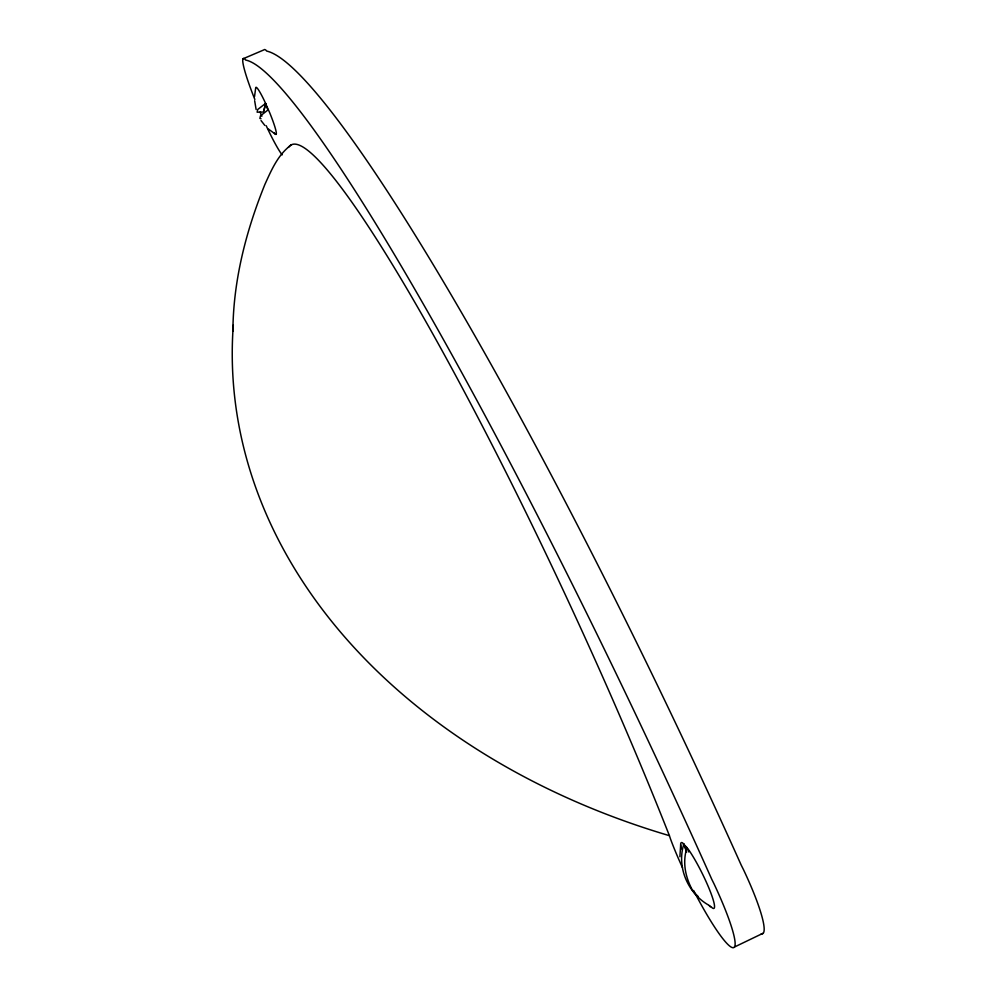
<?xml version="1.0" encoding="UTF-8"?>
<svg xmlns="http://www.w3.org/2000/svg" width="997" height="997" viewBox="0 0 997 997"><rect width="100%" height="100%" fill="white"/><g stroke="black" fill="none" stroke-linecap="round" stroke-linejoin="round"><path stroke-width="1.5" d="M232.887 331.241C233.236 280.568 245.972 231.229 264.878 184.47C271.496 169.926 278.138 154.248 291.585 144.69M679.892 856.759L680.677 844.808M254.534 96.597L255.706 87.761A25.561 2.679 66.9 0 1 264.305 100.597L269.689 112.723A25.561 2.679 66.9 0 1 274.3 132.962M686.572 852.273L683.867 844.06C676.402 867.078 688.03 893.648 708.867 905.239M683.344 844.309L687.008 847.637C682.11 862.48 685.5 877.809 692.965 891.144M265.601 103.414L263.607 112.025L257.126 112.187L257.7 109.52L265.601 103.414L263.931 110.58M267.994 110.056L265.202 103.588M734.415 947.038L763.204 933.192M268.019 109.932L260.491 115.814L259.893 118.431L261.002 118.705M243.118 58.761L263.981 49.85A53.813 6.244 67 0 1 265.887 50.149L266.697 51.071A791.655 88.907 64.6 0 1 741.207 865.097L743.538 869.77A77.442 11.852 63.3 0 1 761.222 933.902M268.43 129.074L275.596 134.296M698.261 896.577L693.974 892.415M710.961 906.609L712.244 907.893A36.69 5.06 63.6 0 0 709.378 889.237A36.69 5.06 63.6 0 0 688.653 849.78L682.646 842.926A36.69 5.06 63.6 0 0 681.375 848.896M709.029 905.475L710.425 906.871L710.101 906.049M264.828 125.41L261.027 120.55M687.008 847.637L688.765 851.961M686.472 847.899L686.808 848.721M683.867 844.06L686.198 849.793M288.519 147.332A533.682 58.935 65.1 0 1 439.59 346.096A533.682 58.935 65.1 0 1 669.411 835.673L670.495 838.938A77.542 10.705 63.6 0 0 682.471 867.627M256.117 109.496L254.659 100.759M282.139 154.884A53.875 5.633 66.9 0 1 266.187 125.722M261.887 116.25A53.875 5.633 66.9 0 1 260.08 112.088M254.846 99.476A53.875 5.633 66.9 0 1 244.876 59.122L245.661 60.057A792.478 80.308 64.8 0 1 711.708 879.167L714.026 883.853A77.542 10.705 63.6 0 1 733.618 947.624A77.542 10.705 63.6 0 1 693.588 890.446M669.411 835.673A683.63 514.614 0.6 0 1 233.298 325.122"/></g></svg>
